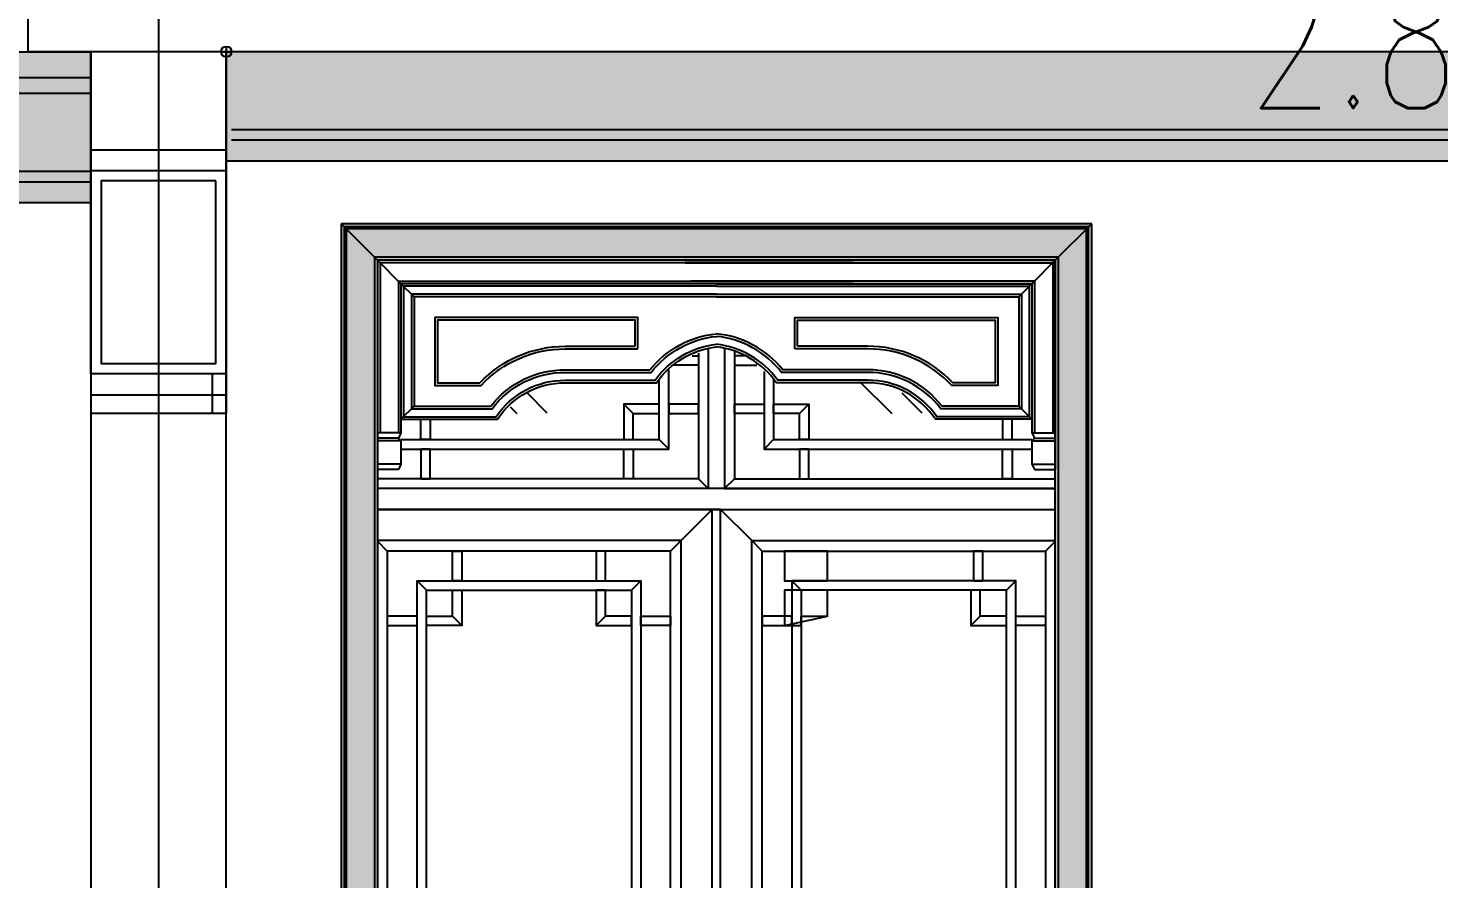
# Model space of a CAD drawing. Extents: x 296441 to 853063, y 459050 to 1117990.
# Drawn here: x 608448 to 611154, y 1084532 to 1086163 of the extents above; entities that cross this region are included whole.
import ezdxf
from ezdxf.xclip import XClip

# ---------------------------------------------------------------- set-up
doc = ezdxf.new("R2010")
doc.units = 0
doc.header["$LTSCALE"] = 1000
doc.header["$XCLIPFRAME"] = 0
for name, pattern in [('CENTER-1', [10, 6.25, -1.25, 1.25, -1.25]), ('CENTER2', [28.574999999999996, 19.05, -3.174999999999999, 3.174999999999999, -3.174999999999999]), ('G-ELEV-S$0$HIDDEN2', [4.762499999999999, 3.175, -1.5875])]:
    doc.linetypes.add(name, pattern=pattern)
for name, color, linetype in [('1.5铝板', 3, 'Continuous'), ('95', 95, 'Continuous'), ('A-ELEV-HEVY', 2, 'Continuous'), ('A-ELEV-MEDM', 4, 'Continuous'), ('A-ELEV-THIN', 144, 'Continuous'), ('G-ELEV-S$0$A-ELEV-HDDN', 161, 'G-ELEV-S$0$HIDDEN2'), ('G-ELEV-S$0$A-ELEV-HEVY', 2, 'Continuous'), ('G-ELEV-S$0$A-ELEV-MEDM', 4, 'Continuous'), ('G-ELEV-S$0$A-ELEV-MEDM-HEVY', 2, 'Continuous'), ('G-ELEV-S$0$A-ELEV-THIN-GRAY', 252, 'Continuous'), ('G-ELEV-S$0$A-ELEV-XTHIN', 5, 'Continuous'), ('G-ELEV-S$0$B-ELEV-N-RF3$0$A-ELEV-XTHIN', 5, 'Continuous'), ('G-ELEV-S$0$G-XREF', 2, 'Continuous'), ('G-ELEV-S$0$LPM7729$0$A-ELEV-XTHIN', 5, 'Continuous'), ('G-ELEV-S-TEXT$0$A-ANNO-LEVL', 3, 'Continuous'), ('G-ELEV-S-TEXT$0$A-ANNO-LEVL-TEXT', 255, 'Continuous'), ('G-GRID', 8, 'CENTER2'), ('G-XREF', 2, 'Continuous'), ('ZT1_通用--填充---PM、LM、DY、JD', 8, 'Continuous'), ('主框线', 4, 'Continuous'), ('副框内口线', 6, 'Continuous'), ('花格栅', 6, 'Continuous'), ('铝合金花格条', 5, 'Continuous')]:
    doc.layers.add(name, color=color, linetype=linetype)
doc.layers.add('G-ELEV-S$0$A(750)$0$A-ANNO-NPLT', color=215, linetype='Continuous', plot=False)
doc.styles.add('G-ELEV-S-TEXT$0$GOA_01_thin_0.75', font='romans.shx', dxfattribs={"width": 0.75, "bigfont": 'hzdx.shx'})

# ---------------------------------------------------------------- blocks, each defined once
blk = doc.blocks.new('G-ELEV-S$0$DWD')
at = {"layer": 'G-ELEV-S$0$A(750)$0$A-ANNO-NPLT'}
for p, q in [((-10, 0), (10, 0)), ((0, 10), (0, -10))]:
    blk.add_line(p, q, dxfattribs=at)
blk.add_circle((0, 0), 10, dxfattribs=at)
blk = doc.blocks.new('单层玻璃')
at = {"layer": '95'}
for p, q in [((-1.216571543132886, -0.08520069334190339), (0.08520069322548807, 1.216571543191094)), ((-1.183139254106209, -1.183139254106209), (1.183139254106209, 1.183139254106209)), ((-0.08520069322548807, -1.216571543249302), (1.216571543132886, 0.08520069334190339))]:
    blk.add_line(p, q, dxfattribs=at)
blk = doc.blocks.new('G-ELEV-S$0$11400-S-1F')
at = {"color": 8}
for p, q in [((715.5000083695631, 2381.000355180353), (734.4999999844003, 2362.000356627628)), ((784.4999915988883, 2381.000355180353), (765.4999999841675, 2362.000356627628)), ((682.2522130107973, 2262.252484055003), (742.0000004156027, 2322.000309176277)), ((817.7477869577706, 2262.252484055003), (757.9999995529652, 2322.000309176277)), ((118.8000126261031, 2242.200317510171, 2.318144787238907e-09), (98.74783754197415, 2262.252492200816, 2.318144787238907e-09)), ((662.2000379266683, 2242.200312360888), (682.2522130107973, 2262.252484055003)), ((837.7999620418996, 2242.200312360888), (817.7477869577706, 2262.252484055003)), ((1381.200018574367, 2242.200304726139, 2.318144787238907e-09), (1401.252193658496, 2262.252479417017, 2.318144787238907e-09))]:
    blk.add_line(p, q, dxfattribs=at)
blk.add_line((742.0000004156027, 2322.000305652153), (757.9999995529652, 2322.000312963966))
for points in [[(1460.999999542139, 2362.000190773746), (1460.999997530947, 2322.000215784879), (39.00002500752453, 2322.00033489801), (39.00002500752453, 2362.000309886876)], [(39.00003366847523, 22.99999596038833), (742.0000004146714, 22.99999081110582), (742.0000004156027, 2322.000312963966), (39.00003366952296, 2322.000318113016)], [(1460.999997531762, 22.99998317658901), (757.9999995537801, 22.99999081110582), (757.9999995529652, 2322.000312963966), (1460.999997530947, 2322.000305328984)]]:
    blk.add_lwpolyline(points, close=True)
at = {"color": 2, "ltscale": 250}
for points in [[(118.7999949528603, 498.0521046500653), (662.2000202534255, 498.0520995007828), (662.2000379266683, 2242.200312360888), (118.8000126261031, 2242.200317510171)], [(1381.200036247377, 498.0520918660332), (837.7999797149096, 498.0520995007828), (837.7999620418996, 2242.200312360888), (1381.200018574367, 2242.200304726139)]]:
    blk.add_lwpolyline(points, close=True, dxfattribs=at)
at = {"layer": '1.5铝板', "ltscale": 250}
for points in [[(734.5000218959758, 2362.000356627628), (39.00004144036211, 2362.00030537881), (39.00001952867024, 2761.00000304752), (734.4999999842839, 2761.000054296106)], [(765.4999780725921, 2362.000356627628), (1460.999981277972, 2362.000302126631), (1461.000003189663, 2760.999999795342), (765.4999999842839, 2761.000054296106)], [(715.5000208525453, 2381.000355180353), (58.00004039693158, 2381.000306826085), (58.00002057210077, 2742.000004494563), (715.5000010277145, 2742.000052849064)], [(784.4999791160226, 2381.000355180353), (1441.999982321518, 2381.000303573906), (1442.000002146349, 2742.000001242384), (784.4999989408534, 2742.000052849064)]]:
    blk.add_lwpolyline(points, close=True, dxfattribs=at)
at = {"layer": '主框线'}
blk.add_lwpolyline([(8.000011095660739, 7.999972258228809), (1491.999999871361, 7.999999127350748), (1491.999999870546, 2792.000026148744), (8.000011094962247, 2791.999999279622)], close=True, dxfattribs=at)
at = {"layer": '副框内口线', "linetype": 'CENTER-1', "ltscale": 40}
blk.add_lwpolyline([(1.746229827404022e-09, -2.78940424323082e-05), (1499.999999871361, -8.726492524147034e-07), (1499.999999870546, 2799.999999127351), (9.313225746154785e-10, 2799.999999127351)], close=True, dxfattribs=at)
at = {"layer": '花格栅', "color": 6, "ltscale": 250}
for points in [[(98.74781986873131, 477.9999295659363), (682.2521953375544, 477.9999244166538), (682.2522130107973, 2262.252487445017), (98.74783754197415, 2262.2524925943)], [(1401.252211331506, 477.9999167819042), (817.7478046307806, 477.9999244166538), (817.7477869577706, 2262.252487445017), (1401.252193658496, 2262.252479810268)]]:
    blk.add_lwpolyline(points, close=True, dxfattribs=at)
at = {"layer": '铝合金花格条'}
for points in [[(658.5000078921439, 2684.999884047313), (658.4998880627099, 2437.917231522966), (114.9999076073291, 2437.917240732582), (115.0000274366466, 2684.999893256929)], [(1384.999995281571, 2684.999991297256), (1384.999875452253, 2437.917338772677), (841.4998722468736, 2437.917368948227), (841.4999920763075, 2685.000021472573)], [(640.5000078921439, 2666.999884047313), (640.4998880627099, 2455.917231522966), (132.9999076073291, 2455.917240732582), (133.0000274366466, 2666.999893256929)], [(1366.999995281571, 2666.999991297256), (1366.999875452253, 2455.917338772677), (859.4998722468736, 2455.917368948227), (859.4999920763075, 2667.000021472573)], [(715.5000078922603, 2616.999884047313), (715.5000078922603, 2598.999884047313), (658.5000078922603, 2598.999884047313), (658.5000078922603, 2616.999884047313)], [(784.4999920763075, 2617.000021472573), (784.4999920763075, 2599.000021472573), (841.4999920763075, 2599.000021472573), (841.4999920763075, 2617.000021472573)], [(715.4998880627099, 2505.917231522035), (715.4998880627099, 2523.917231522035), (658.4998880627099, 2523.917231522035), (658.4998880627099, 2505.917231522035)], [(784.4998722468736, 2505.917368947295), (784.4998722468736, 2523.917368947295), (841.4998722468736, 2523.917368947295), (841.4998722468736, 2505.917368947295)], [(182.9999076045351, 2380.917240728391), (200.9999076045351, 2380.91724072746), (200.9999076073291, 2437.91724072746), (182.9999076073291, 2437.917240728391)], [(590.4998880655039, 2380.917231518775), (572.4998880655039, 2380.917231517844), (572.4998880627099, 2437.917231517844), (590.4998880627099, 2437.917231518775)], [(909.4998722440796, 2380.917368944036), (927.4998722440796, 2380.917368943105), (927.4998722468736, 2437.917368943105), (909.4998722468736, 2437.917368944036)], [(1316.999875455047, 2380.917338768486), (1298.999875455047, 2380.917338767555), (1298.999875452253, 2437.917338767555), (1316.999875452253, 2437.917338768486)], [(238.8000237228116, 2242.2003174969), (256.8000237228116, 2242.2003174969), (256.8000237228116, 2185.2003174969), (238.8000237228116, 2185.2003174969)], [(537.2000379234087, 2242.200312360888), (619.2000437970273, 2242.200312360888), (619.2000437970273, 2185.200312360888), (537.2000379234087, 2185.200312360888)], [(962.7999620451592, 2242.200312360888), (980.7999620451592, 2242.200312360888), (980.7999620451592, 2185.200312360888), (962.7999620451592, 2185.200312360888)], [(1256.200018570642, 2242.200304726139), (1238.200018570642, 2242.200304726139), (1238.200018570642, 2185.200304726139), (1256.200018570642, 2185.200304726139)], [(605.2000202501658, 555.0520995007828), (175.7999949575169, 555.0521046500653), (175.8000126307597, 2185.200317510171), (605.2000379234087, 2185.200312360888)], [(587.2000202501658, 573.0520995007828), (193.7999949575169, 573.0521046500653), (193.8000126307597, 2167.200317510171), (587.2000379234087, 2167.200312360888)], [(894.7999797181692, 555.0520995007828), (1324.200036242721, 555.0520918660332), (1324.200018569711, 2185.200304726139), (894.7999620451592, 2185.200312360888)], [(912.7999797181692, 573.0520995007828), (1306.200036242721, 573.0520918660332), (1306.200018569711, 2167.200304726139), (912.7999620451592, 2167.200312360888)], [(118.8000126265688, 2117.200317512965), (118.8000126256375, 2099.200317512965), (175.8000126256375, 2099.200317510171), (175.8000126265688, 2117.200317510171)], [(662.2000379266683, 2117.200312363682), (662.2000379275996, 2099.200312363682), (605.2000379275996, 2099.200312360888), (605.2000379266683, 2117.200312360888)], [(837.7999620418996, 2117.200312363682), (837.7999620409682, 2099.200312363682), (894.7999620409682, 2099.200312360888), (894.7999620418996, 2117.200312360888)], [(1381.200018573902, 2117.200304728933), (1381.200018574833, 2099.200304728933), (1324.200018574833, 2099.200304726139), (1324.200018573902, 2117.200304726139)]]:
    blk.add_lwpolyline(points, close=True, dxfattribs=at)
for points, elevation in [([(200.9999076075619, 2523.917240731651), (182.9999076073291, 2505.917240731651), (132.9999076073291, 2505.917240731651), (132.9999076073291, 2523.917240731651), (200.9999076073291, 2523.917240731651), (200.9999076073291, 2455.917240731651), (182.9999076073291, 2455.917240731651), (182.9999076073291, 2505.917240731651)], 3.050862748743555e-05), ([(572.4998880624771, 2523.917231522035), (590.4998880627099, 2505.917231522035), (640.4998880627099, 2505.917231522035), (640.4998880627099, 2523.917231522035), (572.4998880627099, 2523.917231522035), (572.4998880627099, 2455.917231522035), (590.4998880627099, 2455.917231522035), (590.4998880627099, 2505.917231522035)], 3.050630934264831e-05), ([(927.4998722471064, 2523.917368947295), (909.4998722468736, 2505.917368947295), (859.4998722468736, 2505.917368947295), (859.4998722468736, 2523.917368947295), (927.4998722468736, 2523.917368947295), (927.4998722468736, 2455.917368947295), (909.4998722468736, 2455.917368947295), (909.4998722468736, 2505.917368947295)], 3.050630934264831e-05), ([(1298.99987545202, 2523.917338771746), (1316.999875452253, 2505.917338771746), (1366.999875452253, 2505.917338771746), (1366.999875452253, 2523.917338771746), (1298.999875452253, 2523.917338771746), (1298.999875452253, 2455.917338771746), (1316.999875452253, 2455.917338771746), (1316.999875452253, 2505.917338771746)], 3.050862748743555e-05), ([(640.4998880627099, 2455.917231522966), (658.4998880627099, 2437.917231522966)], 3.050630934264831e-05), ([(859.4998722468736, 2455.917368948227), (841.4998722468736, 2437.917368948227)], 3.050630934264831e-05), ([(193.8000126307597, 2167.200317510171), (175.8000126307597, 2185.200317510171)], 3.050862748743555e-05), ([(261.8000126298284, 2099.200317509938), (243.8000126298284, 2117.200317510171), (243.8000126298284, 2167.200317510171), (261.8000126298284, 2167.200317510171), (261.8000126298284, 2099.200317510171), (193.8000126298284, 2099.200317510171), (193.8000126298284, 2117.200317510171), (243.8000126298284, 2117.200317510171)], 3.050862748743555e-05), ([(619.2000437970273, 2099.200312360656), (537.2000379234087, 2117.200312360888), (537.2000379234087, 2167.200312360888), (619.2000437970273, 2167.200312360888), (619.2000437970273, 2099.200312360888), (587.2000379234087, 2099.200312360888), (587.2000379234087, 2117.200312360888), (537.2000379234087, 2117.200312360888)], 3.08846125509632e-05), ([(587.2000379234087, 2167.200312360888), (605.2000379234087, 2185.200312360888)], 3.08846125509632e-05), ([(912.7999620451592, 2167.200312360888), (894.7999620451592, 2185.200312360888)], 3.08846125509632e-05), ([(980.7999620451592, 2099.200312360656), (962.7999620451592, 2117.200312360888), (962.7999620451592, 2167.200312360888), (980.7999620451592, 2167.200312360888), (980.7999620451592, 2099.200312360888), (912.7999620451592, 2099.200312360888), (912.7999620451592, 2117.200312360888), (962.7999620451592, 2117.200312360888)], 3.08846125509632e-05), ([(1238.200018570642, 2099.200304726139), (1256.200018570642, 2117.200304726139), (1256.200018570642, 2167.200304726139), (1238.200018570642, 2167.200304726139), (1238.200018570642, 2099.200304726139), (1306.200018570642, 2099.200304726139), (1306.200018570642, 2117.200304726139), (1256.200018570642, 2117.200304726139)], 3.050862748743555e-05), ([(1306.200018569711, 2167.200304726139), (1324.200018569711, 2185.200304726139)], 3.050862748743555e-05)]:
    blk.add_lwpolyline(points, dxfattribs=dict(at, elevation=elevation))
at = {"xscale": 52.5, "yscale": 52.5, "zscale": 52.5}
for p in [(417.5935680983821, 2569.024192892015, -3.806213531021285e-07), (1136.427564924816, 2569.024192892015, -3.806213531021285e-07)]:
    blk.add_blockref('单层玻璃', p, dxfattribs=at)
blk = doc.blocks.new('G-ELEV-S')
at = {"layer": 'ZT1_通用--填充---PM、LM、DY、JD', "ltscale": 1000}
h = blk.add_hatch(dxfattribs=at)
h.set_pattern_fill('混凝土', color=256, scale=30)
h.set_pattern_definition([(49.99999999999999, (608828.4799877916, 1026990.238505726), (215.178054780226, -18.82564049477853), [22.5, -247.5]), (355, (608828.4799877916, 1026990.238505726), (-41.6254000839, 225.6576401100035), [18, -198]), (100.4514, (608846.4114917916, 1026988.669703726), (173.5528145142065, 206.8318626182861), [19.122057, -210.3426336]), (46.18420000000002, (608828.4799877916, 1027050.238505726), (320.1723145876933, -49.65570429870542), [33.74999999999999, -371.2499999999999]), (96.6356, (608855.1610112917, 1027046.100513626), (280.398811664611, 292.2353612701325), [28.6830864, -315.5139]), (351.1842, (608828.4799877916, 1027050.238505726), (280.3985835400882, 292.2355802775974), [27, -297]), (21, (608858.4799877916, 1027035.238505726), (179.0721156355385, -120.7856671996016), [22.5, -247.5]), (326.0000000000001, (608858.4799877916, 1027035.238505726), (72.99459957647451, 217.5450135140559), [18, -198]), (71.4514, (608873.4026576916, 1027025.173023926), (252.066788574447, 96.75914901298572), [19.122057, -210.3426336]), (37.50000000000001, (608828.4799877916, 1026990.238505726), (3.647956595187201, 99.86815614939344), [0, -195.6, 0, -201, 0, -198.75]), (7.499999999999999, (608828.4799877916, 1026990.238505726), (78.92086123264458, 118.3235135647081), [0, -114.6, 0, -191.1, 0, -75.75]), (327.5, (608761.5799877916, 1026990.238505726), (160.1467308517227, -6.766461520313927), [0, -75, 0, -234, 0, -310.5]), (317.5, (608731.5799877916, 1026990.238505726), (174.9558508027159, 30.03149469969532), [0, -97.5, 0, -155.4, 0, -220.5])])
h.paths.add_polyline_path([(11269.99999975809, 2989.999999188585), (4340.000000005122, 2989.999999188585), (4340.000000005122, 3199.999999546912), (11269.99999975809, 3199.999999546912)])
h = blk.add_hatch(dxfattribs=at)
h.set_pattern_fill('混凝土', color=256, scale=10)
h.set_pattern_definition([(49.99999999999999, (-19780.09012635698, 145196.8974838706), (71.72601826007535, -6.275213498259511), [7.5, -82.5]), (355, (-19780.09012635698, 145196.8974838706), (-13.8751333613, 75.21921337000119), [6, -66]), (100.4514, (-19774.11295835698, 145196.3745498706), (57.85093817140216, 68.94395420609536), [6.374019000000001, -70.1142112]), (46.18420000000002, (-19780.09012635698, 145216.8974838706), (106.7241048625644, -16.55190143290181), [11.24999999999999, -123.75]), (96.6356, (-19771.19645185698, 145215.5181531706), (93.46627055487033, 97.41178709004417), [9.561028799999999, -105.1713]), (351.1842, (-19780.09012635698, 145216.8974838706), (93.46619451336272, 97.41186009253246), [9, -99]), (21, (-19770.09012635698, 145211.8974838706), (59.69070521184616, -40.26188906653388), [7.5, -82.5]), (326.0000000000001, (-19770.09012635698, 145211.8974838706), (24.33153319215817, 72.5150045046853), [6, -66]), (71.4514, (-19765.11590305698, 145208.5423232706), (84.02226285814899, 32.25304967099524), [6.374019000000001, -70.1142112]), (37.50000000000001, (-19780.09012635698, 145196.8974838706), (1.215985531729067, 33.28938538313115), [0, -65.19999999999999, 0, -67, 0, -66.25]), (7.499999999999999, (-19780.09012635698, 145196.8974838706), (26.30695374421486, 39.44117118823603), [0, -38.2, 0, -63.7, 0, -25.25]), (327.5, (-19802.39012635698, 145196.8974838706), (53.3822436172409, -2.255487173437976), [0, -25, 0, -78, 0, -103.5]), (317.5, (-19812.39012635698, 145196.8974838706), (58.31861693423862, 10.01049823323177), [0, -32.5, 0, -51.8, 0, -73.5])])
h.paths.add_polyline_path([(9678.322966421838, 450.0000000016298), (9609.999999947962, 450.0000000016298), (9609.999999947962, 2869.999998625601), (11050.00000066438, 2869.999998625601), (11050.00000066438, 450.000000001397), (10980.00000066438, 450.000000001397), (10980.00000066438, 2799.999998625601), (9679.999999947962, 2799.999998625601)])
at = {"layer": 'G-ELEV-S$0$A-ELEV-HDDN', "elevation": -5.748014742936991}
blk.add_lwpolyline([(9619.999999947962, 450.0000000016298), (9619.999999947962, 2859.999998625601), (11040.00000066438, 2859.999998625601), (11040.00000066438, 450.0000000016298)], dxfattribs=at)
at = {"layer": 'G-ELEV-S$0$A-ELEV-HEVY'}
for p, q in [((4470.000000005355, 3200.000000004424), (11649.99999942165, 3200.000000004424)), ((4340.000000005122, 2989.999999188585), (11269.99999975809, 2989.999999188585))]:
    blk.add_line(p, q, dxfattribs=at)
at = {"layer": 'G-ELEV-S$0$A-ELEV-HEVY', "elevation": -5.748014742936991}
for points in [[(9609.999999947962, 450.0000000016298), (9609.999999947962, 2869.999998625601)], [(9609.999999947962, 2869.999998625601), (11050.00000066438, 2869.999998625601)], [(11050.00000066438, 2869.999998625601), (11050.00000066438, 450.0000000016298)], [(9679.999999947962, 450.0000000016298), (9679.999999947962, 2799.999998625601), (10980.00000066438, 2799.999998625601), (10980.00000066438, 450.0000000016298)]]:
    blk.add_lwpolyline(points, dxfattribs=at)
at = {"layer": 'G-ELEV-S$0$A-ELEV-MEDM'}
for p, q in [((9679.999999951455, 2799.999998622341, -5.748014742936991), (9679.999999951455, 2398.946317323251, -5.748014742936991)), ((10980.00000066811, 2799.999998625601, -5.748014742936991), (10980.00000066811, 2398.94631732651, -5.748014742936991)), ((9724.999999951688, 2754.999998622341, -5.748014742936991), (9724.999999951688, 2468.946317323251, -5.748014742936991)), ((10935.00000066787, 2754.999998625601, -5.748014742936991), (10935.00000066787, 2468.94631732651, -5.748014742936991)), ((11297.30400026659, 2582.000652018236), (11297.30400026659, 2507.000652018236)), ((9724.999999951688, 2468.946317323251, -5.748014742936991), (9679.999999951688, 2468.946317323251, -5.748014742936991)), ((9724.999999951688, 2468.946317323251, -5.748014742936991), (9719.999999951688, 2458.946317323251, -5.748014742936991)), ((10935.00000066787, 2468.94631732651, -5.748014742936991), (10980.00000066787, 2468.94631732651, -5.748014742936991)), ((10935.00000066787, 2468.94631732651, -5.748014742936991), (10940.00000066787, 2458.94631732651, -5.748014742936991)), ((9719.999999951688, 2458.946317323251, -5.748014742936991), (9679.999999951688, 2458.946317323251, -5.748014742936991)), ((9724.999999951688, 2453.946317323251, -5.748014742936991), (9679.999999951688, 2453.946317323251, -5.748014742936991)), ((9719.999999951688, 2458.946317323251, -5.748014742936991), (9724.999999951688, 2453.946317323251, -5.748014742936991)), ((9724.999999951688, 2453.946317323251, -5.748014742936991), (9724.999999951688, 2408.946317323251, -5.748014742936991)), ((10940.00000066787, 2458.94631732651, -5.748014742936991), (10935.00000066787, 2453.94631732651, -5.748014742936991)), ((10935.00000066787, 2453.94631732651, -5.748014742936991), (10980.00000066787, 2453.94631732651, -5.748014742936991)), ((10935.00000066787, 2453.94631732651, -5.748014742936991), (10935.00000066787, 2408.94631732651, -5.748014742936991)), ((10940.00000066787, 2458.94631732651, -5.748014742936991), (10980.00000066787, 2458.94631732651, -5.748014742936991)), ((9724.999999951688, 2408.946317323251, -5.748014742936991), (9679.999999951688, 2408.946317323251, -5.748014742936991)), ((9724.999999951688, 2408.946317323251, -5.748014742936991), (9719.999999951688, 2398.946317323251, -5.748014742936991)), ((10935.00000066787, 2408.94631732651, -5.748014742936991), (10980.00000066787, 2408.94631732651, -5.748014742936991)), ((10935.00000066787, 2408.94631732651, -5.748014742936991), (10940.00000066787, 2398.94631732651, -5.748014742936991)), ((9719.999999951688, 2398.946317323251, -5.748014742936991), (9679.999999951688, 2398.946317323251, -5.748014742936991)), ((10940.00000066787, 2398.94631732651, -5.748014742936991), (10980.00000066787, 2398.94631732651, -5.748014742936991))]:
    blk.add_line(p, q, dxfattribs=at)
at = {"layer": 'G-ELEV-S$0$A-ELEV-MEDM', "elevation": -5.748014742936991}
for points in [[(9679.999999951455, 2799.999998622341), (9679.999999951455, 2423.941575565143)], [(10389.92829342012, 2799.999998626532), (9679.999999958207, 2799.999998625601)], [(10067.69481994619, 2799.999998626532), (10980.00000066787, 2799.999998625601)], [(10980.00000066811, 2798.94659102126), (10980.00000066811, 2423.941575568402)]]:
    blk.add_lwpolyline(points, dxfattribs=at)
for points in [[(9724.99999995844, 2754.999998615356), (10935.00000066764, 2754.999998615356), (10935.00000066764, 2494.999998615356), (10749.99997332285, 2494.999998615356, 0.2539523711029784), (10620.00801364647, 2564.949614924146), (10445.00000066764, 2564.998932269635, 0.2140258629234298), (10329.99993788276, 2633.914243224775, 0.2140258629234298)], [(10330.00006274309, 2754.999998615356), (9724.99999995844, 2754.999998615356), (9724.99999995844, 2494.999998615356), (9910.000027303235, 2494.999998615356, -0.2539523711029784), (10039.99198697938, 2564.949614924146), (10214.99999995844, 2564.9989322701, -0.2140258629234298), (10330.00006274332, 2633.914243224775, -0.2140258629234298)], [(10330.00006274309, 2729.999998615356), (9749.99999995844, 2729.999998615356), (9749.99999995844, 2519.999998615356), (9897.127460631891, 2519.999998615356, -0.2334220368306932), (10040.03333112865, 2589.949626833433), (10202.53527301864, 2589.99561045249, -0.1996468856681326), (10330.00006274309, 2659.06640797318, -0.1996468856681326)], [(10329.99993788276, 2729.999998615356), (10910.00000066764, 2729.999998615356), (10910.00000066764, 2519.999998615356), (10762.87253999396, 2519.999998615356, 0.2334220368306932), (10619.9666694972, 2589.949626833433), (10457.46472760721, 2589.995610452024, 0.1996468856681326), (10329.99993788276, 2659.066407972714, 0.1996468856681326)]]:
    blk.add_lwpolyline(points, format="xyb", dxfattribs=at)
at = {"layer": 'G-ELEV-S$0$A-ELEV-THIN-GRAY', "ltscale": 0.1}
for p, q in [((9679.999999951688, 2799.999998622341, -5.748014742936991), (9724.999999951688, 2754.999998622341, -5.748014742936991)), ((9684.999999951688, 2794.999998622341, -5.748014742936991), (9684.999999951688, 2468.946317323251, -5.748014742936991)), ((10980.00000066787, 2799.999998625601, -5.748014742936991), (10935.00000066787, 2754.999998625601, -5.748014742936991)), ((10975.00000066787, 2794.999998625601, -5.748014742936991), (10975.00000066787, 2468.94631732651, -5.748014742936991)), ((9719.999999951688, 2759.999998622341, -5.748014742936991), (9719.999999951688, 2468.946317323251, -5.748014742936991)), ((10940.00000066787, 2759.999998625601, -5.748014742936991), (10940.00000066787, 2468.94631732651, -5.748014742936991)), ((9749.99999995844, 2729.999998615356, -5.748014742936991), (9724.99999995844, 2754.999998615356, -5.748014742936991)), ((10910.00000066764, 2729.999998615356, -5.748014742936991), (10935.00000066764, 2754.999998615356, -5.748014742936991)), ((9749.99999995844, 2519.999998615356, -5.748014742936991), (9724.99999995844, 2494.999998615356, -5.748014742936991)), ((10910.00000066764, 2519.999998615356, -5.748014742936991), (10935.00000066764, 2494.999998615356, -5.748014742936991))]:
    blk.add_line(p, q, dxfattribs=at)
at = {"layer": 'G-ELEV-S$0$A-ELEV-THIN-GRAY', "ltscale": 0.1, "elevation": -5.748014742936991}
for points in [[(10389.92829342012, 2794.999998626532), (9684.999999951688, 2794.999998625601)], [(10067.69481994619, 2794.999998626532), (10975.00000066787, 2794.999998625601)], [(9719.999999951688, 2759.999998625601), (10379.92829342012, 2759.999998626532)], [(10940.00000066787, 2759.999998625601), (10067.69481994619, 2759.999998626532)]]:
    blk.add_lwpolyline(points, dxfattribs=at)
for points in [[(10330.00006274309, 2749.999998615356), (9729.99999995844, 2749.999998615356), (9729.99999995844, 2499.999998615356), (9907.325118867098, 2499.999998615356, -0.2494113117914531), (10040.00054989627, 2569.9496173847), (10212.41630792862, 2569.998243716313, -0.2108864135047072), (10330.00006274332, 2638.948317403207, -0.2108864135047072)], [(10330.00006274309, 2734.999998615356), (9744.99999995844, 2734.999998615356), (9744.99999995844, 2514.999998615356), (9899.607124937116, 2514.999998615356, -0.2371285382823917), (10040.02534347062, 2584.949624526547), (10204.94217115769, 2584.996251878561, -0.2022782601543382), (10330.00006274309, 2654.039315578761, -0.2022782601543383)], [(10329.99993788276, 2749.999998615356), (10930.00000066764, 2749.999998615356), (10930.00000066764, 2499.999998615356), (10752.67488175875, 2499.999998615356, 0.2494113117914531), (10619.99945072958, 2569.949617384234), (10447.58369269746, 2569.998243715847, 0.2108864135047072), (10329.99993788276, 2638.948317402741, 0.2108864135047072)], [(10329.99993788276, 2734.999998615356), (10915.00000066764, 2734.999998615356), (10915.00000066764, 2514.999998615356), (10760.39287568873, 2514.999998615356, 0.2371285382823917), (10619.97465715522, 2584.949624526547), (10455.05782946816, 2584.996251878096, 0.2022782601543383), (10329.99993788276, 2654.039315578295, 0.2022782601543383)], [(10179.41599944595, 2629.950687259203), (10179.41599944595, 2689.999998615356), (9789.99999995844, 2689.999998615356), (9789.99999995844, 2559.999998615356), (9878.661268973374, 2559.999998615356, -0.2089475687201582), (10040.09299288329, 2629.949644158827), (10179.41599944595, 2629.989448998822)], [(10480.5840011799, 2629.950687258737), (10480.5840011799, 2689.999998615356), (10870.00000066764, 2689.999998615356), (10870.00000066764, 2559.999998615356), (10781.33873165271, 2559.999998615356, 0.2089475687201582), (10619.90700774279, 2629.949644158361), (10480.5840011799, 2629.989448998356)]]:
    blk.add_lwpolyline(points, format="xyb", dxfattribs=at)
for points in [[(10174.41599944595, 2634.988116333028), (10174.41599944595, 2684.999998615356), (9794.99999995844, 2684.999998615356), (9794.99999995844, 2564.999998615356), (9876.500100112171, 2564.999998615356, -0.206401105825557), (10040.09998329042, 2634.949646199821)], [(10485.5840011799, 2634.988116332563), (10485.5840011799, 2684.999998615356), (10865.00000066764, 2684.999998615356), (10865.00000066764, 2564.999998615356), (10783.49990051391, 2564.999998615356, 0.206401105825557), (10619.90001733543, 2634.949646199355)]]:
    blk.add_lwpolyline(points, format="xyb", close=True, dxfattribs=at)
at = {"layer": 'G-ELEV-S$0$A-ELEV-XTHIN', "elevation": -5.748014742936991}
blk.add_lwpolyline([(9673.999999947962, 450.0000000016298), (9673.999999947962, 2805.999998625601), (10986.00000066438, 2805.999998625601), (10986.00000066438, 450.0000000016298)], dxfattribs=at)
at = {"layer": 'G-ELEV-S$0$B-ELEV-N-RF3$0$A-ELEV-XTHIN'}
for p, q in [((4340.000000005122, 3049.999999188585), (11259.99999975809, 3049.999999188585)), ((4340.000000005122, 3029.999999188585), (11259.99999975809, 3029.999999188818))]:
    blk.add_line(p, q, dxfattribs=at)
at = {"layer": 'G-ELEV-S$0$LPM7729$0$A-ELEV-XTHIN'}
for p, q in [((9679.999999947962, 2799.999998625601, -5.748014742936991), (9609.999999947962, 2869.999998625601, -5.748014742936991)), ((10980.00000066438, 2799.999998625601, -5.748014742936991), (11050.00000066438, 2869.999998625601, -5.748014742936991))]:
    blk.add_line(p, q, dxfattribs=at)
at = {"layer": 'G-ELEV-S$0$LPM7729$0$A-ELEV-XTHIN', "elevation": -5.748014742936991}
for points in [[(9615.999999947962, 450.0000000016298), (9615.999999947962, 2863.999998625601)], [(9615.999999947962, 2863.999998625601), (11044.00000066438, 2863.999998625601)], [(11044.00000066438, 2863.999998625601), (11044.00000066438, 450.0000000016298)]]:
    blk.add_lwpolyline(points, dxfattribs=at)
at = {"layer": 'ZT1_通用--填充---PM、LM、DY、JD', "ltscale": 1000}
for p, q in [((11649.99999942165, 3199.99999942584), (11649.99999942165, 4010.000246332958)), ((11269.99999975809, 449.9999995937105), (11269.99999975809, 3199.999998474261)), ((11529.99999975809, 3199.999999139225), (11529.99999975809, 449.9999991126824)), ((11529.99999975809, 3012.000652523944), (11269.99999975809, 3012.000652523944)), ((11529.99999975809, 2972.000652523944), (11269.99999975809, 2972.000652523944)), ((11269.99999975809, 2582.000652523944), (11269.99999975809, 2507.000652523944)), ((11529.99999975809, 2582.000652523944), (11529.99999975809, 2507.000652523944)), ((11529.99999975809, 2542.000652523944), (11269.99999975809, 2542.000652523944)), ((11529.99999975809, 2507.000652523944), (11269.99999975809, 2507.000652523944))]:
    blk.add_line(p, q, dxfattribs=at)
blk.add_lwpolyline([(11269.99999975809, 3199.999998474261), (11269.99999975809, 2582.000652523944), (11529.99999975809, 2582.000652523944), (11529.99999975809, 3199.999998474261)], dxfattribs=at)
blk.add_lwpolyline([(11289.99999975809, 2952.000652523944), (11509.99999975809, 2952.000652523944), (11509.99999975809, 2602.000652523944), (11289.99999975809, 2602.000652523944)], close=True, dxfattribs=at)
at = {"layer": 'G-ELEV-S$0$A-ELEV-MEDM-HEVY'}
ref = blk.add_blockref('G-ELEV-S$0$11400-S-1F', (9579.99999995029, -5.012843757867813e-07, -5.748014742936991), dxfattribs=at)
XClip(ref).set_block_clipping_path([(163.42443070742593, -399.99999949429184), (120.6015460445924, -399.99999949429184), (100.0000000011787, 2398.9463178244187), (145.00000000132422, 2408.9463178244187), (145.00000000132422, 2496.0534128916916), (330.0000273532787, 2496.0534128989093), (370.2037201838539, 2537.6876192148775), (459.9919870293961, 2566.003029207699), (535.8612631468859, 2566.0244092077482), (635.0000000084547, 2566.052346553537), (693.2420885761967, 2617.37228602136), (749.9999379327783, 2634.9676575079793), (826.3460220464767, 2605.2712426082), (865.0000007176568, 2566.052346553188), (1040.008013696628, 2566.0030292073498), (1105.8326708414825, 2551.569791336544), (1169.9999733728328, 2496.05341289856), (1355.0000007176714, 2496.05341289856), (1355.0000007176714, 2408.9463178276783), (1400.0000007176714, 2398.9463178276783), (1380.4127932857955, -399.99999949429184), (1375.0000000013242, -399.99999949429184), (1282.5178277735395, -399.99999949429184), (363.92466755559144, -399.99999949429184)])
at = {"layer": 'G-ELEV-S$0$G-XREF', "xscale": -1}
blk.add_blockref('G-ELEV-S$0$DWD', (11269.99999975809, 3199.999998474261), dxfattribs=at)
blk = doc.blocks.new('G-ELEV-S-TEXT')
at = {"layer": 'G-ELEV-S-TEXT$0$A-ANNO-LEVL'}
blk.add_lwpolyline([(-8725.139271803666, 3049.999999127351), (-8475.139271803666, 2799.999999127351), (-8225.139271803666, 3049.999999127351), (-9334.941207728349, 3049.999999127351)], dxfattribs=at)
at = {"layer": 'G-ELEV-S-TEXT$0$A-ANNO-LEVL-TEXT', "linetype": 'Continuous', "style": 'G-ELEV-S-TEXT$0$GOA_01_thin_0.75', "width": 0.75}
blk.add_text('2.800', height=250, dxfattribs=at).set_placement((-9309.392804780044, 3091.948111031204))

msp = doc.modelspace()

# ---------------------------------------------------------------- hatches: boundary and pattern name
at = {"layer": 'ZT1_通用--填充---PM、LM、DY、JD', "ltscale": 1000}
h = msp.add_hatch(dxfattribs=at)
h.set_pattern_fill('混凝土', color=256, scale=30)
h.set_pattern_definition([(49.99999999999999, (598433.3327312612, 1085828.077657832), (215.178054780226, -18.82564049477853), [22.5, -247.5]), (355, (598433.3327312612, 1085828.077657832), (-41.6254000839, 225.6576401100035), [18, -198]), (100.4514, (598451.2642352611, 1085826.508855832), (173.5528145142065, 206.8318626182861), [19.122057, -210.3426336]), (46.18420000000002, (598433.3327312612, 1085888.077657832), (320.1723145876933, -49.65570429870542), [33.74999999999999, -371.2499999999999]), (96.6356, (598460.0137547612, 1085883.939665732), (280.398811664611, 292.2353612701325), [28.6830864, -315.5139]), (351.1842, (598433.3327312612, 1085888.077657832), (280.3985835400882, 292.2355802775974), [27, -297]), (21, (598463.3327312612, 1085873.077657832), (179.0721156355385, -120.7856671996016), [22.5, -247.5]), (326.0000000000001, (598463.3327312612, 1085873.077657832), (72.99459957647451, 217.5450135140559), [18, -198]), (71.4514, (598478.2554011612, 1085863.012176032), (252.066788574447, 96.75914901298572), [19.122057, -210.3426336]), (37.50000000000001, (598433.3327312612, 1085828.077657832), (3.647956595187201, 99.86815614939344), [0, -195.6, 0, -201, 0, -198.75]), (7.499999999999999, (598433.3327312612, 1085828.077657832), (78.92086123264458, 118.3235135647081), [0, -114.6, 0, -191.1, 0, -75.75]), (327.5, (598366.4327312611, 1085828.077657832), (160.1467308517227, -6.766461520313927), [0, -75, 0, -234, 0, -310.5]), (317.5, (598336.4327312611, 1085828.077657832), (174.9558508027159, 30.03149469969532), [0, -97.5, 0, -155.4, 0, -220.5])])
h.paths.add_polyline_path([(598433.3327312612, 1085828.077657832), (608568.479987791, 1085828.077657832), (608568.479987791, 1086118.077656171), (598433.3327312612, 1086118.077656171)])

# ---------------------------------------------------------------- linework, layer by layer
at = {"layer": 'A-ELEV-HEVY'}
for p, q in [((598453.2580299998, 1086118.077657831, 5.417605663213408), (608568.4799877909, 1086118.077658072, 5.394674232419067)), ((608568.4799877909, 1086068.077657591, 5.394674232419067), (598413.2636978537, 1086068.07765814, 5.417605663213408)), ((608568.4799877909, 1086038.077657992, 5.394674232419067), (598413.2580299998, 1086038.07765775, 5.417605663213408)), ((608568.4799877909, 1085888.077657984, 5.394674232419067), (598398.2580299998, 1085888.077657742, 5.417605663213408))]:
    msp.add_line(p, q, dxfattribs=at)
at = {"layer": 'A-ELEV-MEDM'}
msp.add_line((608568.4799877909, 1085828.077657909, 5.394674232419067), (598368.2580299556, 1085828.077657832, 5.417605663213408), dxfattribs=at)
at = {"layer": 'A-ELEV-THIN'}
msp.add_line((608568.4799877909, 1085868.077657607, 5.394674232419067), (598368.2619712263, 1085868.077658138, 5.417605663213408), dxfattribs=at)
at = {"layer": 'G-GRID'}
msp.add_line((608698.4800028085, 1092818.0776577), (608698.4800028085, 1071979.387559326), dxfattribs=at)

# ---------------------------------------------------------------- block references
at = {"layer": 'G-XREF'}
ref = msp.add_blockref('G-ELEV-S-TEXT', (620098.4799874993, 1082918.0776577, 5.41760581702037), dxfattribs=at)
XClip(ref).set_block_clipping_path([(-12189.826109722359, -400.0000000002037), (765.0036919921004, 12300)])
at = {"layer": 'G-XREF', "xscale": -1}
msp.add_blockref('G-ELEV-S', (620098.4799875491, 1082918.077657697, 5.41760581702037), dxfattribs=at)

doc.saveas('drawing.dxf')
